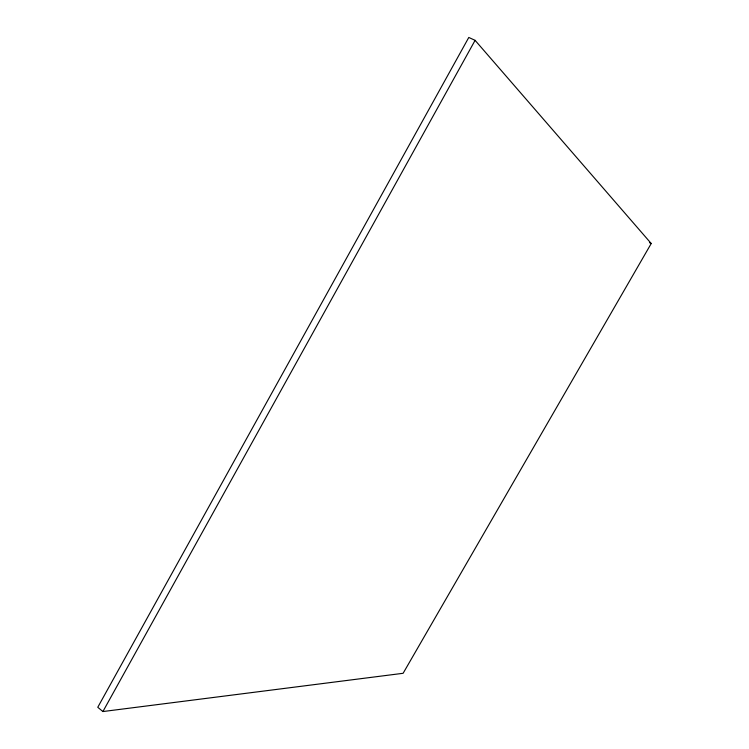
<?xml version="1.0" encoding="UTF-8"?>
<svg xmlns="http://www.w3.org/2000/svg" width="749" height="749" viewBox="0 0 749 749"><rect width="100%" height="100%" fill="white"/><g stroke="black" fill="none" stroke-linecap="round" stroke-linejoin="round"><path stroke-width="1.12" d="M102.903 711.55L475.1 40.343L468.79 37.45L97.773 707.271L102.903 711.55L403.112 673.295L651.227 243.519L475.1 40.343M649.505 242.648L651.227 243.519"/></g></svg>
